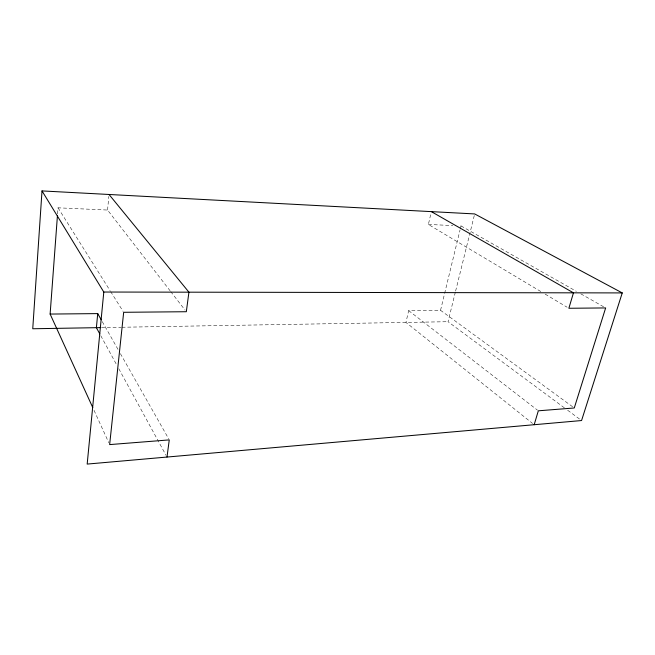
<?xml version="1.0" encoding="UTF-8"?>
<svg xmlns="http://www.w3.org/2000/svg" width="655" height="655" viewBox="0 0 655 655"><rect width="100%" height="100%" fill="white"/><g stroke="black" fill="none" stroke-linecap="round" stroke-linejoin="round"><path stroke-width="0.49" stroke-dasharray="3.27 2.46" d="M57.566 213.882L58.017 207.815L107.551 210.042L170.071 290.746M107.551 210.042L108.836 196.426M572.617 406.763L440.537 310.306L408.663 310.617L405.953 322.424L532.581 423.449M540.768 291.5L428.386 224.46L431.105 212.613M440.537 310.306L444.393 294.423M444.63 293.432L460.056 229.897M460.293 228.906L461.022 225.926L458.983 225.836M564.364 407.811L448.036 321.711L455.372 292.048M455.618 291.057L474.433 214.922M101.5 327.598L120.913 327.263M121.936 327.246L448.036 321.711M428.386 224.46L452.859 225.557M461.022 225.926L576.367 291.328M580.805 293.841L603.877 306.925M545.157 294.12L567.107 307.22M567.639 410.235L579.929 419.331M408.663 310.617L537.518 410.186M170.693 291.549L185.07 310.11M58.017 207.815L110.105 290.705M110.646 291.573L123.132 311.428M102.262 321.613L118.383 350.073M120.397 353.626L168.769 439.006M100.772 335.712L116.844 365.154M118.792 368.724L166.018 455.274M94.033 410.341L108.804 442.739"/><path stroke-width="0.98" d="M42.01 190.916L103.793 292.032L87.18 464.084L581.566 420.543L622.25 292.916L474.678 213.931L42.01 190.916L32.75 328.761L100.477 327.615M92.764 407.566L50.124 314.064L57.419 215.904M50.124 314.064L97.726 313.606L96.391 327.68L99.797 333.927M166.992 457.051L169.268 439.898L109.647 444.598L123.672 312.296L186.323 311.723L188.927 292.179L109.025 194.478M534.177 424.718L538.32 410.808L574.271 407.975L605.654 307.932L568.867 308.268L573.461 292.834L431.326 211.622M103.793 292.032L622.25 292.916M97.726 313.606L101.255 319.828"/></g></svg>
